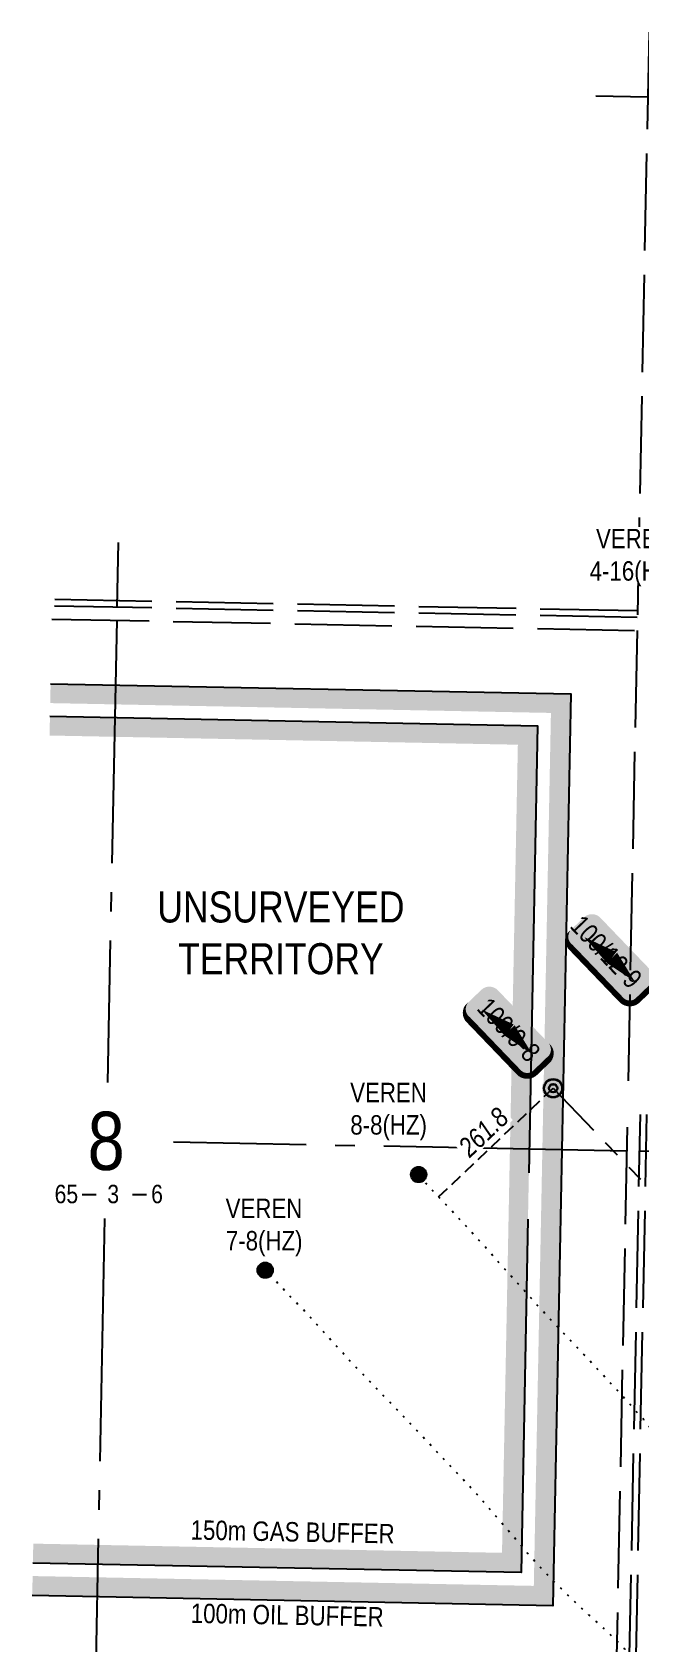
# Model space of a CAD drawing. Extents: x 408473 to 428843, y 6046006 to 6059852.
# Drawn here: x 416395 to 416708, y 6051516 to 6052346 of the extents above; entities that cross this region are included whole.
import ezdxf
from ezdxf.enums import TextEntityAlignment as Align

# ---------------------------------------------------------------- set-up
doc = ezdxf.new("R2010")
doc.units = 0
doc.header["$LTSCALE"] = 5
for name, pattern in [('foc-DOT', [1, 0.2, -0.8]), ('foc-DRILLPATH', [14.75, 6, -1.75, 1.75, -1.75, 1.75, -1.75]), ('foc-QUARTERLINE', [33, 25, -3, 2, -3]), ('foc-TIELINE', [1.875, 1.25, -0.625]), ('foc-UNSURVEYED', [12.5, 10, -2.5])]:
    doc.linetypes.add(name, pattern=pattern)
for name, color, linetype in [('10', 1, 'Continuous'), ('9', 3, 'Continuous'), ('ABADATA-DRILL', 8, 'foc-DOT'), ('ABADATA-DRILL-T', 8, 'Continuous'), ('AS-TARGET-GAS', 182, 'Continuous'), ('AS-TARGET-GAS-H', 181, 'Continuous'), ('AS-TARGET-OIL', 146, 'Continuous'), ('AS-TARGET-OIL-H', 131, 'Continuous'), ('L-MON', 1, 'Continuous'), ('L-SECLBL', 7, 'Continuous'), ('L-SECQ', 8, 'foc-QUARTERLINE'), ('L-UNS-T', 3, 'Continuous'), ('L-USEC', 7, 'foc-UNSURVEYED'), ('P-PDRILLPATH', 12, 'foc-DRILLPATH'), ('T-TIE', 201, 'foc-TIELINE')]:
    doc.layers.add(name, color=color, linetype=linetype)
doc.layers.add('T-TIE-T', color=201, linetype='Continuous', lineweight=18)
doc.styles.add('80', font='ARIALN.TTF', dxfattribs={"height": 10})
doc.styles.add('80CG', font='ARIALN.TTF', dxfattribs={"height": 10})
doc.styles.add('80L', font='ARIALN.TTF', dxfattribs={"height": 10})
doc.styles.add('SIMPLEX', font='ARIALN.TTF')

# ---------------------------------------------------------------- blocks, each defined once
blk = doc.blocks.new('L-SECLBL')
at = {"layer": '9', "color": 7}
for p, q in [((-5.082139060913505, -27.83004804289613), (-12.28857354467345, -27.83004804289613)), ((20.70431141927111, -27.83004804289613), (13.49787693551116, -27.83004804289613))]:
    blk.add_line(p, q, dxfattribs=at)
at = {"layer": '10', "color": 2, "style": 'SIMPLEX'}
blk.add_attdef('SEC', text='', height=30, dxfattribs=at).set_placement((0, 0), align=Align.MIDDLE)
at = {"layer": '10', "color": 5, "style": '80L'}
blk.add_attdef('TWP', text='', height=9.5, dxfattribs=at).set_placement((-14.43410290347765, -27.36845155570791), align=Align.MIDDLE_RIGHT)
blk.add_attdef('RGE', text='', height=9.5, dxfattribs=at).set_placement((3.622123863462547, -27.36845155570791), align=Align.MIDDLE_CENTER)
blk.add_attdef('MER', text='', height=9.5, dxfattribs=at).set_placement((23.16775162027989, -27.36845155570791), align=Align.MIDDLE_LEFT)
blk = doc.blocks.new('plbh')
at = {"layer": 'L-MON'}
h = blk.add_hatch(color=255, dxfattribs=at)
h.dxf.hatch_style = 1
edge = h.paths.add_edge_path()
edge.add_arc((0, 0), 1.16, 0, 360)
h = blk.add_hatch(color=256, dxfattribs=at)
h.dxf.hatch_style = 1
h.paths.add_polyline_path([(0.96, 0, 1), (-0.96, 0, 1)])
h.paths.add_polyline_path([(0.9100000000000001, 0, 1), (-0.9099999999999999, 0, 1)], flags=16)
h.paths.add_polyline_path([(0.4500000000000001, 0, -1), (-0.4500000000000001, 0, -1)], flags=0)
h = blk.add_hatch(color=256, dxfattribs=at)
h.dxf.hatch_style = 1
h.paths.add_polyline_path([(0.4500000000000001, 0, 1), (-0.4500000000000002, 0, 1)])
h.paths.add_polyline_path([(0.4000000000000002, 0, 1), (-0.4000000000000001, 0, 1)], flags=16)
at = {"layer": 'L-MON', "color": 240}
for radius in [0.96, 0.91, 0.4500000000000001, 0.4000000000000002]:
    blk.add_circle((0, 0), radius, dxfattribs=at)
blk = doc.blocks.new('*U124')
h = blk.add_hatch(color=255)
edge = h.paths.add_edge_path()
edge.add_line((-18.99999999999998, -11.5), (18.99999999999998, -11.5))
edge.add_arc((18.99999999999998, -5.499999999999993), 6.000000000000007, 269.9999999999999, 359.9999999999999)
edge.add_line((24.99999999999999, -5.5), (24.99999999999999, 4))
edge.add_arc((18.99999999999998, 3.999999999999993), 6.000000000000007, 6.361109362927026e-14, 90.00000000000007)
edge.add_line((18.99999999999998, 10), (-18.99999999999998, 10))
edge.add_arc((-18.99999999999998, 3.999999999999993), 6.000000000000007, 89.99999999999993, 179.9999999999999)
edge.add_line((-24.99999999999999, 4), (-24.99999999999999, -5.5))
edge.add_arc((-18.99999999999998, -5.499999999999993), 6.000000000000007, 180, 270.0000000000001)
at = {"color": 1, "flags": 128}
blk.add_lwpolyline([(-18.99999999999998, -11.5, 3, 3, 0), (18.99999999999998, -11.5, 3, 3, 0.4142135623730951), (24.99999999999999, -5.5, 3, 3, 0), (24.99999999999999, 4, 3, 0, 0.4142135623730951), (18.99999999999998, 10, 0, 0, 0), (-18.99999999999998, 10, 0, 0, 0.4142135623730951), (-24.99999999999999, 4, 0, 0, 0), (-24.99999999999999, -5.5, 0, 3, 0.4142135623730951)], format="xyseb", close=True, dxfattribs=at)
for points in [[(-17.62788083469428, -2.901605070936681, 0, 7.499999999999999, 0), (-3.4e-15, 0, 0, 0, 0)], [(17.05175689859247, -3.679956988138522e-10, 0, 7.499999999999999, 0), (-3.4e-15, -3.944304526105059e-31, 0, 0, 0)]]:
    blk.add_lwpolyline(points, format="xyseb", dxfattribs=at)
at = {"color": 1, "style": '80'}
blk.add_attdef('ENTER_TEXT_001', (-26.84515688949523, -4.918144611186903), '', height=10, dxfattribs=at)

msp = doc.modelspace()

# ---------------------------------------------------------------- hatches: boundary and pattern name
at = {"layer": 'ABADATA-DRILL-T'}
h = msp.add_hatch(color=256, dxfattribs=at)
h.dxf.hatch_style = 1
edge = h.paths.add_edge_path()
edge.add_arc((416593.5770202102, 6051757.594611959), 3.999999999999983, 0, 360)
h = msp.add_hatch(color=256, dxfattribs=at)
h.dxf.hatch_style = 1
edge = h.paths.add_edge_path()
edge.add_arc((416514.5837887606, 6051708.327883046), 3.999999999999983, 0, 360)
at = {"layer": 'AS-TARGET-GAS-H'}
h = msp.add_hatch(color=256, dxfattribs=at)
h.dxf.hatch_style = 1
h.paths.add_polyline_path([(416403.5861305289, 6051983.672600241), (416403.7875536032, 6051993.670572921), (416654.8217701339, 6051988.748248054), (416646.2698808419, 6051552.613785524), (416395.0011108935, 6051557.540725743), (416395.2025339657, 6051567.53869842), (416636.467848797, 6051562.807908411), (416644.6276458905, 6051978.946214088)], flags=17)
at = {"layer": 'AS-TARGET-OIL-H'}
h = msp.add_hatch(color=256, dxfattribs=at)
h.dxf.hatch_style = 1
h.paths.add_polyline_path([(416403.9225070612, 6052000.369214614), (416404.1239301355, 6052010.367187295), (416671.8459576175, 6052005.11764476), (416662.6392743569, 6051535.589600278), (416394.6647343612, 6051540.84411137), (416394.8661574334, 6051550.842084032), (416652.837242312, 6051545.78372318), (416661.6518333762, 6051995.315610809)])

# ---------------------------------------------------------------- linework, layer by layer
at = {"layer": 'ABADATA-DRILL', "flags": 128}
for points in [[(416765.2406870325, 6051573.796954951), (416763.426560379, 6051575.536097106), (416761.0836643415, 6051577.785911825), (416758.7506553874, 6051580.032194234), (416756.4076180643, 6051582.275304068), (416754.0613622121, 6051584.525160206), (416751.8137012989, 6051586.703081303), (416749.5138027639, 6051588.935362317), (416747.1776022204, 6051591.188368524), (416744.8480154558, 6051593.437870462), (416742.5254209323, 6051595.70393256), (416740.2197866908, 6051597.986356029), (416737.9174722348, 6051600.265340789), (416735.6323620365, 6051602.574001446), (416733.3677253481, 6051604.905631522), (416731.0927068001, 6051607.217437381), (416728.8209656833, 6051609.525842365), (416726.5732568437, 6051611.870428046), (416724.369537118, 6051614.247531227), (416722.193120093, 6051616.657410435), (416720.0498376798, 6051619.056651507), (416717.8971492276, 6051621.486061711), (416715.7712543678, 6051623.921655922), (416713.6588911072, 6051626.366926549), (416711.5435760187, 6051628.832294194), (416709.4281797755, 6051631.294327497), (416707.2921679264, 6051633.723421081), (416705.1389675615, 6051636.126184925), (416702.9826607024, 6051638.5423707), (416700.8264031417, 6051640.958521696), (416698.6431031919, 6051643.358557304), (416696.4657946841, 6051645.72178305), (416694.2654006096, 6051648.098792716), (416692.0480838987, 6051650.462787178), (416689.8240344748, 6051652.823617547), (416687.6203481421, 6051655.20404249), (416685.43017126, 6051657.590879308), (416683.2400242639, 6051659.981020986), (416681.0566247141, 6051662.374370411), (416678.8361694792, 6051664.748428706), (416676.5884039148, 6051667.089718873), (416674.3306348029, 6051669.431212528), (416672.0727837743, 6051671.769335164), (416669.8014353095, 6051674.097713713), (416667.5501185965, 6051676.42910885), (416665.3258802114, 6051678.779889895), (416663.1085686209, 6051681.143929692), (416660.9084160021, 6051683.534268959), (416658.7115620354, 6051685.921206547), (416656.5113574822, 6051688.308251658), (416654.3280887599, 6051690.708281054), (416652.1616675635, 6051693.117957256), (416649.9883342445, 6051695.514418413), (416647.8085353399, 6051697.921066845), (416645.6552389404, 6051700.320473044), (416643.4889577144, 6051702.736838119), (416641.319146383, 6051705.143259677), (416639.1394868115, 6051707.556559966), (416636.9561420402, 6051709.953241537), (416634.789666963, 6051712.359606402), (416632.6336990127, 6051714.792403401), (416630.4879495167, 6051717.235053774), (416628.3285252588, 6051719.661248232), (416626.1588988301, 6051722.07770695), (416623.9858751266, 6051724.49086076), (416621.7856952982, 6051726.877885414), (416619.5784265383, 6051729.245020468), (416617.3712531312, 6051731.615496226), (416615.1609289956, 6051733.996056015), (416612.9537934001, 6051736.369877089), (416610.7366093645, 6051738.740563704), (416608.5160065336, 6051741.107946013), (416606.3050426838, 6051743.455177968), (416604.077647498, 6051745.816062093), (416601.8603362782, 6051748.180086872), (416599.6700614574, 6051750.563571323), (416597.4883604668, 6051753.043574706), (416593.5770202102, 6051757.594611959)], [(417156.3394053614, 6051034.274104565), (417156.3394053614, 6051034.274104565), (417156.3428748102, 6051034.280714608), (417156.3433332805, 6051034.304042299), (417156.3650879892, 6051034.393622436), (417156.4026610687, 6051034.439557398), (417156.4567726599, 6051034.478489093), (417156.5749897733, 6051034.556193179), (417156.7230768496, 6051034.626631999), (417156.8273728165, 6051034.674594767), (417156.9246650132, 6051034.706036717), (417156.9879184693, 6051034.701454476), (417157.020865028, 6051034.680809388), (417157.0232863585, 6051034.634088399), (417157.008251524, 6051034.547678201), (417156.9525655975, 6051034.258714839), (417156.9023582051, 6051034.079686187), (417156.7717662111, 6051033.71216752), (417156.6447963441, 6051033.357934136), (417156.5953305633, 6051033.215546977), (417156.5463673017, 6051033.099825759), (417156.5046694776, 6051033.013939583), (417156.4903114052, 6051032.960870151), (417156.4930391844, 6051032.930838695), (417156.5234751058, 6051032.783542088), (417156.511582415, 6051032.687089899), (417156.4371585384, 6051032.801896972), (417156.3275851081, 6051032.994083192), (417156.1891898509, 6051033.246865737), (417156.0292375209, 6051033.590042562), (417155.8890322915, 6051033.919549045), (417155.8313246084, 6051034.207401874), (417155.8126503151, 6051034.444475029), (417155.7746233529, 6051034.715282587), (417155.7903807197, 6051035.008369778), (417155.9935619255, 6051035.16773341), (417156.311554783, 6051035.231530904), (417156.7286721741, 6051035.420006992), (417157.0440908816, 6051035.523850402), (417157.0837579786, 6051035.506412351), (417157.1099176372, 6051035.479185317), (417157.1758310925, 6051035.271198723), (417157.1551664609, 6051035.068252759), (417157.1111764259, 6051034.865728109), (417157.0569971038, 6051034.653423468), (417156.9796020227, 6051034.448216233), (417156.7857825147, 6051034.42534956), (417156.552713233, 6051034.609982619), (417156.4308566092, 6051034.855761877), (417156.3657081665, 6051035.103765748), (417156.3176879218, 6051035.374769692), (417156.4254548108, 6051035.599340486), (417156.7629747734, 6051035.639380494), (417157.125911277, 6051035.44555405), (417157.3084255322, 6051035.231936797), (417157.3438367522, 6051035.167871889), (417157.4029641005, 6051034.953340443), (417157.5497811786, 6051034.620402151), (417157.6413744371, 6051034.361861285), (417157.5683859331, 6051034.039921002), (417157.4760460567, 6051033.921713108), (417157.4555796334, 6051033.898778629), (417157.4114164782, 6051033.856275167), (417157.3978018106, 6051033.843223375), (417157.3576762103, 6051033.837333726), (417157.3410936255, 6051033.840998735), (417157.2816368408, 6051033.868843045), (417157.1670009671, 6051033.974460121), (417157.0043633413, 6051034.181008521), (417156.8108977115, 6051034.51490076), (417156.5994541483, 6051034.952473402), (417156.3495222341, 6051035.467453743), (417156.0475752521, 6051036.050164512), (417155.6805002074, 6051036.710880812), (417155.2283752655, 6051037.456561169), (417154.6910258229, 6051038.273926841), (417154.0782942544, 6051039.15948246), (417153.3838298823, 6051040.126635208), (417152.5973572996, 6051041.162304923), (417151.7615746495, 6051042.232261302), (417150.8633485513, 6051043.350119078), (417149.9027438404, 6051044.515877042), (417148.8564587935, 6051045.733332569), (417147.7181884528, 6051047.019305358), (417146.484878572, 6051048.390477052), (417145.1863117931, 6051049.832942976), (417143.8258707965, 6051051.349975914), (417142.41346117, 6051052.938005055), (417140.9291201142, 6051054.59749731), (417139.3958226925, 6051056.311305517), (417137.8338602718, 6051058.092350145), (417136.239807064, 6051059.937322452), (417134.5998755394, 6051061.823268319), (417132.9301437921, 6051063.719782502), (417131.2204883725, 6051065.620423111), (417129.4937955209, 6051067.501366248), (417127.7206998534, 6051069.396580852), (417125.9043420237, 6051071.295950848), (417124.00922686, 6051073.260241799), (417122.1310037731, 6051075.234183153), (417120.2302059993, 6051077.248603539), (417118.2871307751, 6051079.31717306), (417116.3179458799, 6051081.412972056), (417114.2932622886, 6051083.569821855), (417112.2586573561, 6051085.730208958), (417110.1651078686, 6051087.945111007), (417108.0814917163, 6051090.156481485), (417105.9623861088, 6051092.42854658), (417103.8368301272, 6051094.710796315), (417101.7017241726, 6051097.016499825), (417099.5701600956, 6051099.332154173), (417097.4088441655, 6051101.661754142), (417095.2043565869, 6051103.998848831), (417092.9375014402, 6051106.387187992), (417090.2043010596, 6051109.3047665), (417087.9555536925, 6051111.766106293), (417087.7924095685, 6051111.946033943), (417083.4677665581, 6051116.671909751), (417079.139200776, 6051121.36789823), (417074.8384173998, 6051126.11996907), (417070.5238936464, 6051130.852326251), (417066.1154258275, 6051135.553194615), (417061.7036046188, 6051140.25414285), (417057.3425612907, 6051144.994061628), (417053.0154527703, 6051149.763339559), (417048.6946104367, 6051154.512509514), (417044.3298522358, 6051159.232507044), (417039.9403089838, 6051163.879657715), (417035.4968581393, 6051168.497870902), (417031.0972682146, 6051173.141908161), (417026.7594347439, 6051177.874710795), (417022.4767487532, 6051182.699785003), (417018.2438544924, 6051187.513908691), (417013.9603902524, 6051192.298991767), (417009.6023546379, 6051197.022191713), (417005.1894245496, 6051201.666461889), (417000.7489184883, 6051206.264617135), (416996.2148448329, 6051210.851278936), (416993.9293820276, 6051213.139933652), (416991.6607043483, 6051215.43493855), (416987.1433337579, 6051220.024638302), (416982.6590613909, 6051224.600304424), (416978.1651544283, 6051229.196135825), (416973.62678276, 6051233.732830764), (416969.0235476551, 6051238.194171695), (416964.4333831308, 6051242.641875301), (416959.8512638177, 6051247.159482068), (416955.2659434294, 6051251.683771018), (416950.6635001169, 6051256.185076869), (416946.1435415471, 6051260.641430167), (416941.6289280351, 6051265.201019609), (416937.142232936, 6051269.82340277), (416932.7011297456, 6051274.391545221), (416928.2302340848, 6051278.970309149), (416923.7491527734, 6051283.539197376), (416919.1909348722, 6051288.086328513), (416914.6179831055, 6051292.560379489), (416910.0023512063, 6051297.068645418), (416905.4767349206, 6051301.578406747), (416900.9886766187, 6051306.130809484), (416896.4546458883, 6051310.720831479), (416891.9597246783, 6051315.263344372), (416887.4687435804, 6051319.839147616), (416883.0322954201, 6051324.473876333), (416878.6612102782, 6051329.21068684), (416874.3532839429, 6051333.93957918), (416870.0051989589, 6051338.659227259), (416865.6574966686, 6051343.398953076), (416861.3562614414, 6051348.12767809), (416856.9769205882, 6051352.784654548), (416852.4560784356, 6051357.367691756), (416847.9108408691, 6051361.89457388), (416843.3086691615, 6051366.409170888), (416838.7218909403, 6051370.860181659), (416834.1550735808, 6051375.477470794), (416829.8364621454, 6051380.169906478), (416825.6604226517, 6051384.992901378), (416821.502468418, 6051389.888861866), (416817.1920956474, 6051394.661163549), (416812.6339520987, 6051399.211603977), (416807.9857654375, 6051403.590437224), (416803.2937317935, 6051407.943481879), (416798.6394112549, 6051412.349106586), (416794.0670790979, 6051416.856517078), (416789.5107091271, 6051421.326893992), (416784.9244177223, 6051425.801220292), (416780.3690328923, 6051430.321619886), (416775.870811955, 6051434.867534772), (416771.3808431602, 6051439.49332779), (416766.9278585678, 6051444.135057012), (416762.5041639188, 6051448.739523187), (416758.0245134023, 6051453.381774544), (416753.5270297579, 6051457.964364993), (416749.0338427595, 6051462.596897103), (416744.5909224069, 6051467.241760946), (416740.0738974534, 6051471.848083488), (416735.5836448001, 6051476.46052778), (416731.1465526368, 6051481.061945772), (416726.6792526346, 6051485.653962757), (416722.2288881033, 6051490.258938381), (416717.7758366089, 6051494.89737312), (416713.3185422324, 6051499.489121324), (416708.8208518038, 6051504.061729093), (416704.3464396325, 6051508.630547317), (416699.8085569168, 6051513.193931424), (416695.2961581341, 6051517.69679065), (416690.7239150341, 6051522.207537667), (416686.0153416447, 6051526.567532689), (416681.2118867364, 6051530.849447433), (416676.4796744093, 6051535.193250387), (416671.8422468681, 6051539.611901253), (416667.2522342856, 6051544.066276061), (416662.6932630392, 6051548.573397465), (416658.2319680566, 6051553.131932973), (416653.8740642929, 6051557.861828651), (416649.6646503602, 6051562.682153272), (416645.4923297841, 6051567.525048482), (416641.29302814, 6051572.351837161), (416637.1041210198, 6051577.198391178), (416632.9589374662, 6051582.064117738), (416628.8214577983, 6051586.983054714), (416624.612812089, 6051591.843360609), (416620.2704610362, 6051596.516246284), (416615.8080662991, 6051601.188172552), (416611.398605046, 6051605.839055057), (416607.0158694045, 6051610.492755231), (416602.6398573154, 6051615.149599285), (416598.2243845622, 6051619.833923632), (416594.9090335536, 6051623.326436911), (416590.5296282841, 6051627.980047316), (416586.1402394389, 6051632.633871394), (416581.6844269124, 6051637.302323026), (416577.2048591101, 6051641.947927915), (416572.7341713009, 6051646.536640265), (416568.2671840864, 6051651.1452904), (416563.8402701902, 6051655.756527142), (416559.4077573675, 6051660.421205379), (416555.0492008658, 6051665.117731157), (416550.7017548843, 6051669.870739057), (416546.4139795944, 6051674.605904108), (416542.1437660615, 6051679.387403834), (416537.7693962207, 6051684.12759831), (416533.3656809275, 6051688.731712343), (416528.9155200301, 6051693.346716072), (416524.4884784822, 6051697.951251971), (416520.0752153369, 6051702.578862031), (416514.5837887606, 6051708.327883046)]]:
    msp.add_lwpolyline(points, dxfattribs=at)
at = {"layer": 'ABADATA-DRILL-T'}
for centre in [(416593.5770202102, 6051757.594611959), (416514.5837887606, 6051708.327883046)]:
    msp.add_circle(centre, 3.999999999999983, dxfattribs=at)
at = {"layer": 'AS-TARGET-GAS', "flags": 128}
for points in [[(416403.7875536032, 6051993.670572969), (416654.8217701339, 6051988.748248086), (416650.306141795, 6051758.457481735)], [(416649.8400084418, 6051734.685328931), (416646.2698808419, 6051552.613785557), (416395.0011108935, 6051557.540725774)]]:
    msp.add_lwpolyline(points, dxfattribs=at)
at = {"layer": 'AS-TARGET-OIL', "flags": 128}
msp.add_lwpolyline([(416404.1239301355, 6052010.367187326), (416671.8459576175, 6052005.117644807), (416662.6392743569, 6051535.589600311), (416394.6647343612, 6051540.844111401)], dxfattribs=at)
at = {"layer": 'L-SECQ', "flags": 128}
for points in [[(416684.8464097372, 6052313.033834715), (416711.4718984187, 6052312.511756402)], [(416438.9280189089, 6052083.034865728), (416438.2566086646, 6052049.708290127)], [(416438.1216002646, 6052043.006921288), (416433.3255508611, 6051804.946950712)], [(416700.633526093, 6051769.698921077), (416467.4537643542, 6051774.271129861)], [(416940.7107339757, 6051764.991419206), (416707.334966678, 6051769.567516704)], [(416431.9155953895, 6051734.961441823), (416427.3209281681, 6051506.897414123)]]:
    msp.add_lwpolyline(points, dxfattribs=at)
at = {"layer": 'L-USEC', "flags": 128}
for points in [[(416712.1373342391, 6052345.838449147), (416706.1196158003, 6052044.456035805)], [(416706.1852610096, 6052047.803916941), (416404.9953217537, 6052053.709645311)], [(416404.7946681438, 6052043.660395415), (416705.9858087337, 6052037.754642762)], [(416706.1196158003, 6052044.456035805), (416404.9296765444, 6052050.361764175)], [(416705.9858087337, 6052037.754642762), (416701.3554022605, 6051805.852287758)], [(416701.9826840383, 6051501.511795013), (416707.7148320688, 6051788.592126934)], [(416705.3305413976, 6051501.444948169), (416711.0626894282, 6051788.525280091)], [(416700.8805768573, 6051782.071842222), (416695.2812434511, 6051501.643199392)]]:
    msp.add_lwpolyline(points, dxfattribs=at)
at = {"layer": 'P-PDRILLPATH'}
msp.add_line((416662.7894423491, 6051802.051764454), (417318.3885393357, 6051118.953636343), dxfattribs=at)

# ---------------------------------------------------------------- block references
at = {"xscale": 0.9995595999999999, "yscale": 0.9995595999999999, "zscale": 0.9995595999999999, "rotation": 313.8233333333334}
msp.add_blockref('*U124', (416693.0428884014, 6051869.20700589), dxfattribs=at).add_auto_attribs({'ENTER_TEXT_001': '100/12-9'})
ref = msp.add_blockref('*U124', (416640.2399727214, 6051831.903448868), dxfattribs=dict(xscale=0.9995595999999999, yscale=0.9995595999999999, zscale=0.9995595999999999, rotation=313.8233333333334))
ref.add_attrib('ENTER_TEXT_001', '100/9-8', (416622.9426072546, 6051842.708583865), dxfattribs={"color": 1, "height": 9.995595999999992, "rotation": 313.8233333333334, "style": '80'})
at = {"layer": 'L-MON', "xscale": 4.997797999999992, "yscale": 4.997797999999992, "zscale": 4.997797999999992}
msp.add_blockref('plbh', (416662.7894423491, 6051802.051764454), dxfattribs=at)
at = {"layer": 'L-SECLBL'}
msp.add_blockref('L-SECLBL', (416432.7212642153, 6051774.952167706), dxfattribs=at).add_auto_attribs({'SEC': '8', 'TWP': '65', 'RGE': '3', 'MER': '6'})

# ---------------------------------------------------------------- texts
at = {"layer": 'ABADATA-DRILL-T', "char_height": 9.999999999999968, "attachment_point": 1, "style": '80L'}
for s, insert in [('\\pi18.345;VEREN\\P\\pi18.42;8-8(HZ)', (416539.9789032839, 6051804.848994195)), ('\\pi18.345;VEREN\\P\\pi18.454;7-8(HZ)', (416475.8807185874, 6051745.196508069))]:
    msp.add_mtext_dynamic_manual_height_columns(s, width=75.13510874308317, gutter_width=49.97797999999998, heights=[0], dxfattribs=dict(at, insert=insert))
at = {"layer": 'AS-TARGET-GAS', "insert": (416476.2997510702, 6051579.654109981), "char_height": 9.999999999999968, "attachment_point": 1, "rotation": 358.87667412927914, "style": '80L'}
msp.add_mtext_dynamic_manual_height_columns('150m GAS BUFFER', width=107.7902096226362, gutter_width=47.47908099999998, heights=[0], dxfattribs=at)
at = {"layer": 'AS-TARGET-OIL', "insert": (416473.3367099264, 6051536.799452012), "char_height": 9.999999999999968, "attachment_point": 1, "rotation": 358.8766778185885, "style": '80L'}
msp.add_mtext_dynamic_manual_height_columns('\\pi3.0598;100m OIL BUFFER', width=104.0459333572949, gutter_width=47.47908099999998, heights=[0], dxfattribs=at)
at = {"layer": 'L-UNS-T', "color": 3, "insert": (416522.6439907802, 6051881.951330197), "char_height": 15.99999999999994, "attachment_point": 5, "style": '80L'}
msp.add_mtext_dynamic_manual_height_columns('UNSURVEYED TERRITORY', width=126.3580790890695, gutter_width=47.47908099999998, heights=[0], dxfattribs=at)

# ---------------------------------------------------------------- next in the draw order: texts
at = {"layer": 'ABADATA-DRILL-T', "insert": (416666.5264107047, 6052090.102602333), "char_height": 9.999999999999968, "attachment_point": 1, "style": '80L', "bg_fill": 3, "box_fill_scale": 1.1, "bg_fill_color": 256, "bg_fill_transparency": 0}
msp.add_mtext_dynamic_manual_height_columns('\\pi18.345;VEREN\\P\\pi15.071;4-16(HZ)', width=75.13510874308317, gutter_width=49.97797999999998, heights=[0], dxfattribs=at)
at = {"layer": 'T-TIE-T', "insert": (416626.9095706258, 6051779.411964394), "char_height": 9.99559599999999, "attachment_point": 5, "rotation": 43.52398566230074, "style": '80CG', "bg_fill": 3, "box_fill_scale": 1.1, "bg_fill_color": 256, "bg_fill_true_color": 13158600, "bg_fill_transparency": 0}
msp.add_mtext('\\A1;{\\fArial Narrow|b0|i1|c0|p34;261.8}', dxfattribs=at)

# ---------------------------------------------------------------- next in the draw order: linework, layer by layer
at = {"layer": 'T-TIE', "flags": 128}
msp.add_lwpolyline([(416603.8353200569, 6051746.059465747), (416662.7894423491, 6051802.051764454)], dxfattribs=at)

doc.saveas('drawing.dxf')
